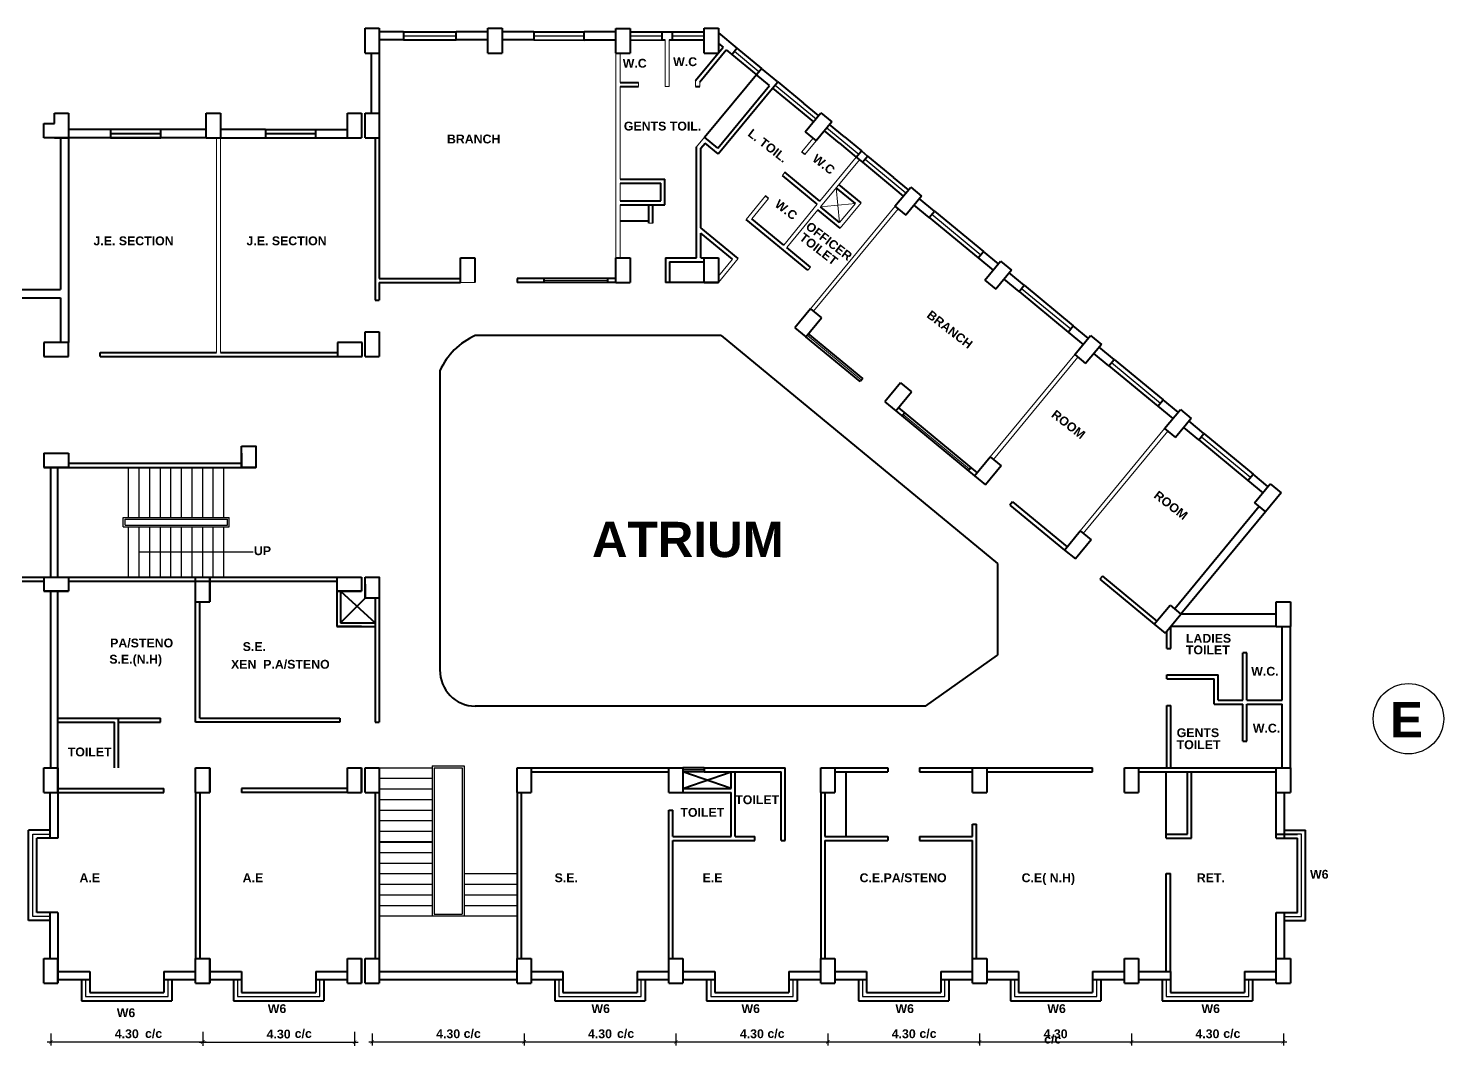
# Model space of a CAD drawing. Header units: inches. Extents: x 1352 to 5457, y 84 to 1168.
# Drawn here: x 2485.85 to 2525.93, y 313.87 to 342.68 of the extents above; entities that cross this region are included whole.
import ezdxf

# ---------------------------------------------------------------- set-up
doc = ezdxf.new("R2010")
doc.units = ezdxf.units.IN
doc.header["$MEASUREMENT"] = 0
doc.header["$PDMODE"] = 35
doc.header["$PDSIZE"] = -0.5
doc.linetypes.add('DASHED2', pattern=[0.375, 0.25, -0.125])
for name, color, linetype, lineweight in [('col', 250, 'Continuous', 40), ('hatch', 250, 'DASHED2', 9), ('text', 250, 'Continuous', 30), ('wall', 7, 'Continuous', 40), ('win', 250, 'Continuous', 30)]:
    doc.layers.add(name, color=color, linetype=linetype, lineweight=lineweight)
doc.styles.get("Standard").update_dxf_attribs({"font": 'arialbd.ttf', "height": 1.5})
doc.dimstyles.get("Standard").update_dxf_attribs({"dimtxt": 0.25, "dimasz": 0.1, "dimexe": 0.1, "dimexo": 0.1, "dimgap": 0.1, "dimtad": 1, "dimzin": 0, "dimdsep": 46, "dimtxsty": 'Standard', "dimblk": 'ARCHTICK', "dimcen": 0.1, "dimdle": 0.1, "dimclrd": 256, "dimadec": 0, "dimazin": 0, "dimtfac": 1, "dimtofl": 0, "dimtmove": 2, "dimatfit": 3, "dimfxl": 1, "dimtolj": 1, "dimtzin": 0, "dimlwd": -1, "dimarcsym": 0})

# ---------------------------------------------------------------- blocks, each defined once
blk = doc.blocks.new('_ArchTick')
at = {"color": 0, "linetype": 'ByBlock', "const_width": 0.15}
blk.add_lwpolyline([(-0.5, -0.5), (0.5, 0.5)], dxfattribs=at)
blk = doc.blocks.new('*D495')
at = {"layer": 'Defpoints', "color": 0, "linetype": 'Continuous', "transparency": 16777216}
for p in [(2486.491, 314.314), (2490.791, 314.314), (2490.791, 313.974)]:
    blk.add_point(p, dxfattribs=at)
at = {"layer": 'text', "linetype": 'Continuous', "transparency": 16777216}
blk.add_line((2486.391, 313.974), (2490.891, 313.974), dxfattribs=at)
at = {"layer": 'text', "color": 0, "linetype": 'Continuous', "lineweight": -2, "transparency": 16777216}
for p, q in [((2486.491, 314.214), (2486.491, 313.874)), ((2490.791, 314.214), (2490.791, 313.874))]:
    blk.add_line(p, q, dxfattribs=at)
at = {"layer": 'text', "linetype": 'Continuous', "transparency": 16777216, "xscale": 0.1, "yscale": 0.1, "zscale": 0.1, "rotation": 180}
blk.add_blockref('_ArchTick', (2486.491, 313.974), dxfattribs=at)
at = {"layer": 'text', "linetype": 'Continuous', "transparency": 16777216, "xscale": 0.1, "yscale": 0.1, "zscale": 0.1}
blk.add_blockref('_ArchTick', (2490.791, 313.974), dxfattribs=at)
at = {"layer": 'text', "color": 0, "linetype": 'Continuous', "transparency": 16777216, "insert": (2488.641, 314.201), "char_height": 0.25, "attachment_point": 5}
blk.add_mtext('\\A1;4.30', dxfattribs=at)
blk = doc.blocks.new('*D496')
at = {"layer": 'Defpoints', "color": 0, "linetype": 'Continuous', "transparency": 16777216}
for p in [(2495.591, 314.314), (2499.891, 314.314), (2499.891, 313.974)]:
    blk.add_point(p, dxfattribs=at)
at = {"layer": 'text', "linetype": 'Continuous', "transparency": 16777216}
blk.add_line((2495.491, 313.974), (2499.991, 313.974), dxfattribs=at)
at = {"layer": 'text', "color": 0, "linetype": 'Continuous', "lineweight": -2, "transparency": 16777216}
for p, q in [((2495.591, 314.214), (2495.591, 313.874)), ((2499.891, 314.214), (2499.891, 313.874))]:
    blk.add_line(p, q, dxfattribs=at)
at = {"layer": 'text', "linetype": 'Continuous', "transparency": 16777216, "xscale": 0.1, "yscale": 0.1, "zscale": 0.1, "rotation": 180}
blk.add_blockref('_ArchTick', (2495.591, 313.974), dxfattribs=at)
at = {"layer": 'text', "linetype": 'Continuous', "transparency": 16777216, "xscale": 0.1, "yscale": 0.1, "zscale": 0.1}
blk.add_blockref('_ArchTick', (2499.891, 313.974), dxfattribs=at)
at = {"layer": 'text', "color": 0, "linetype": 'Continuous', "transparency": 16777216, "insert": (2497.741, 314.201), "char_height": 0.25, "attachment_point": 5}
blk.add_mtext('\\A1;4.30', dxfattribs=at)
blk = doc.blocks.new('*D497')
at = {"layer": 'Defpoints', "color": 0, "linetype": 'Continuous', "transparency": 16777216}
for p in [(2499.891, 314.314), (2504.191, 314.314), (2504.191, 313.974)]:
    blk.add_point(p, dxfattribs=at)
at = {"layer": 'text', "linetype": 'Continuous', "transparency": 16777216}
blk.add_line((2499.791, 313.974), (2504.291, 313.974), dxfattribs=at)
at = {"layer": 'text', "color": 0, "linetype": 'Continuous', "lineweight": -2, "transparency": 16777216}
for p, q in [((2499.891, 314.214), (2499.891, 313.874)), ((2504.191, 314.214), (2504.191, 313.874))]:
    blk.add_line(p, q, dxfattribs=at)
at = {"layer": 'text', "linetype": 'Continuous', "transparency": 16777216, "xscale": 0.1, "yscale": 0.1, "zscale": 0.1, "rotation": 180}
blk.add_blockref('_ArchTick', (2499.891, 313.974), dxfattribs=at)
at = {"layer": 'text', "linetype": 'Continuous', "transparency": 16777216, "xscale": 0.1, "yscale": 0.1, "zscale": 0.1}
blk.add_blockref('_ArchTick', (2504.191, 313.974), dxfattribs=at)
at = {"layer": 'text', "color": 0, "linetype": 'Continuous', "transparency": 16777216, "insert": (2502.041, 314.201), "char_height": 0.25, "attachment_point": 5}
blk.add_mtext('\\A1;4.30', dxfattribs=at)
blk = doc.blocks.new('*D498')
at = {"layer": 'Defpoints', "color": 0, "linetype": 'Continuous', "transparency": 16777216}
for p in [(2504.191, 314.314), (2508.491, 314.314), (2508.491, 313.974)]:
    blk.add_point(p, dxfattribs=at)
at = {"layer": 'text', "linetype": 'Continuous', "transparency": 16777216}
blk.add_line((2504.091, 313.974), (2508.591, 313.974), dxfattribs=at)
at = {"layer": 'text', "color": 0, "linetype": 'Continuous', "lineweight": -2, "transparency": 16777216}
for p, q in [((2504.191, 314.214), (2504.191, 313.874)), ((2508.491, 314.214), (2508.491, 313.874))]:
    blk.add_line(p, q, dxfattribs=at)
at = {"layer": 'text', "linetype": 'Continuous', "transparency": 16777216, "xscale": 0.1, "yscale": 0.1, "zscale": 0.1, "rotation": 180}
blk.add_blockref('_ArchTick', (2504.191, 313.974), dxfattribs=at)
at = {"layer": 'text', "linetype": 'Continuous', "transparency": 16777216, "xscale": 0.1, "yscale": 0.1, "zscale": 0.1}
blk.add_blockref('_ArchTick', (2508.491, 313.974), dxfattribs=at)
at = {"layer": 'text', "color": 0, "linetype": 'Continuous', "transparency": 16777216, "insert": (2506.341, 314.201), "char_height": 0.25, "attachment_point": 5}
blk.add_mtext('\\A1;4.30', dxfattribs=at)
blk = doc.blocks.new('*D499')
at = {"layer": 'Defpoints', "color": 0, "linetype": 'Continuous', "transparency": 16777216}
for p in [(2508.491, 314.314), (2512.791, 314.314), (2512.791, 313.974)]:
    blk.add_point(p, dxfattribs=at)
at = {"layer": 'text', "linetype": 'Continuous', "transparency": 16777216}
blk.add_line((2508.391, 313.974), (2512.891, 313.974), dxfattribs=at)
at = {"layer": 'text', "color": 0, "linetype": 'Continuous', "lineweight": -2, "transparency": 16777216}
for p, q in [((2508.491, 314.214), (2508.491, 313.874)), ((2512.791, 314.214), (2512.791, 313.874))]:
    blk.add_line(p, q, dxfattribs=at)
at = {"layer": 'text', "linetype": 'Continuous', "transparency": 16777216, "xscale": 0.1, "yscale": 0.1, "zscale": 0.1, "rotation": 180}
blk.add_blockref('_ArchTick', (2508.491, 313.974), dxfattribs=at)
at = {"layer": 'text', "linetype": 'Continuous', "transparency": 16777216, "xscale": 0.1, "yscale": 0.1, "zscale": 0.1}
blk.add_blockref('_ArchTick', (2512.791, 313.974), dxfattribs=at)
at = {"layer": 'text', "color": 0, "linetype": 'Continuous', "transparency": 16777216, "insert": (2510.641, 314.201), "char_height": 0.25, "attachment_point": 5}
blk.add_mtext('\\A1;4.30', dxfattribs=at)
blk = doc.blocks.new('*D500')
at = {"layer": 'Defpoints', "color": 0, "linetype": 'Continuous', "transparency": 16777216}
for p in [(2512.791, 314.314), (2517.091, 314.314), (2517.091, 313.974)]:
    blk.add_point(p, dxfattribs=at)
at = {"layer": 'text', "linetype": 'Continuous', "transparency": 16777216}
blk.add_line((2512.691, 313.974), (2517.191, 313.974), dxfattribs=at)
at = {"layer": 'text', "color": 0, "linetype": 'Continuous', "lineweight": -2, "transparency": 16777216}
for p, q in [((2512.791, 314.214), (2512.791, 313.874)), ((2517.091, 314.214), (2517.091, 313.874))]:
    blk.add_line(p, q, dxfattribs=at)
at = {"layer": 'text', "linetype": 'Continuous', "transparency": 16777216, "xscale": 0.1, "yscale": 0.1, "zscale": 0.1, "rotation": 180}
blk.add_blockref('_ArchTick', (2512.791, 313.974), dxfattribs=at)
at = {"layer": 'text', "linetype": 'Continuous', "transparency": 16777216, "xscale": 0.1, "yscale": 0.1, "zscale": 0.1}
blk.add_blockref('_ArchTick', (2517.091, 313.974), dxfattribs=at)
at = {"layer": 'text', "color": 0, "linetype": 'Continuous', "transparency": 16777216, "insert": (2514.941, 314.201), "char_height": 0.25, "attachment_point": 5}
blk.add_mtext('\\A1;4.30', dxfattribs=at)
blk = doc.blocks.new('*D501')
at = {"layer": 'Defpoints', "color": 0, "linetype": 'Continuous', "transparency": 16777216}
for p in [(2517.091, 314.314), (2521.391, 314.314), (2521.391, 313.974)]:
    blk.add_point(p, dxfattribs=at)
at = {"layer": 'text', "linetype": 'Continuous', "transparency": 16777216}
blk.add_line((2516.991, 313.974), (2521.491, 313.974), dxfattribs=at)
at = {"layer": 'text', "color": 0, "linetype": 'Continuous', "lineweight": -2, "transparency": 16777216}
for p, q in [((2517.091, 314.214), (2517.091, 313.874)), ((2521.391, 314.214), (2521.391, 313.874))]:
    blk.add_line(p, q, dxfattribs=at)
at = {"layer": 'text', "linetype": 'Continuous', "transparency": 16777216, "xscale": 0.1, "yscale": 0.1, "zscale": 0.1, "rotation": 180}
blk.add_blockref('_ArchTick', (2517.091, 313.974), dxfattribs=at)
at = {"layer": 'text', "linetype": 'Continuous', "transparency": 16777216, "xscale": 0.1, "yscale": 0.1, "zscale": 0.1}
blk.add_blockref('_ArchTick', (2521.391, 313.974), dxfattribs=at)
at = {"layer": 'text', "color": 0, "linetype": 'Continuous', "transparency": 16777216, "insert": (2519.241, 314.201), "char_height": 0.25, "attachment_point": 5}
blk.add_mtext('\\A1;4.30', dxfattribs=at)
blk = doc.blocks.new('*D502')
at = {"layer": 'Defpoints', "color": 0, "linetype": 'Continuous', "transparency": 16777216}
for p in [(2490.791, 314.362), (2495.091, 314.362), (2495.091, 313.966)]:
    blk.add_point(p, dxfattribs=at)
at = {"layer": 'text', "color": 0, "linetype": 'Continuous', "lineweight": -2, "transparency": 16777216}
for p, q in [((2490.791, 314.262), (2490.791, 313.866)), ((2495.091, 314.262), (2495.091, 313.866))]:
    blk.add_line(p, q, dxfattribs=at)
at = {"layer": 'text', "linetype": 'Continuous', "transparency": 16777216}
blk.add_line((2490.691, 313.966), (2495.191, 313.966), dxfattribs=at)
at = {"layer": 'text', "linetype": 'Continuous', "transparency": 16777216, "xscale": 0.1, "yscale": 0.1, "zscale": 0.1, "rotation": 180}
blk.add_blockref('_ArchTick', (2490.791, 313.966), dxfattribs=at)
at = {"layer": 'text', "linetype": 'Continuous', "transparency": 16777216, "xscale": 0.1, "yscale": 0.1, "zscale": 0.1}
blk.add_blockref('_ArchTick', (2495.091, 313.966), dxfattribs=at)
at = {"layer": 'text', "color": 0, "linetype": 'Continuous', "transparency": 16777216, "insert": (2492.941, 314.194), "char_height": 0.25, "attachment_point": 5}
blk.add_mtext('\\A1;4.30', dxfattribs=at)

msp = doc.modelspace()

# ---------------------------------------------------------------- linework, layer by layer
at = {"layer": 'col'}
for p, q in [((2495.391, 342.681), (2495.791, 342.681)), ((2495.391, 341.981), (2495.391, 342.681)), ((2495.791, 342.681), (2495.791, 341.981)), ((2498.869, 342.681), (2499.269, 342.681)), ((2498.869, 341.981), (2498.869, 342.681)), ((2499.269, 342.681), (2499.269, 341.981)), ((2502.493, 342.679), (2502.893, 342.679)), ((2502.493, 341.979), (2502.493, 342.679)), ((2502.893, 342.679), (2502.893, 341.979)), ((2504.993, 342.681), (2505.393, 342.681)), ((2504.993, 341.981), (2504.993, 342.681)), ((2505.393, 342.681), (2505.393, 341.981)), ((2495.391, 341.981), (2495.791, 341.981)), ((2495.391, 341.981), (2495.791, 341.981)), ((2498.869, 341.981), (2499.269, 341.981)), ((2498.869, 341.981), (2499.269, 341.981)), ((2502.493, 341.979), (2502.893, 341.979)), ((2504.749, 341.201), (2505.527, 342.143)), ((2504.864, 341.16), (2505.615, 342.069)), ((2504.993, 341.981), (2505.393, 341.981)), ((2505.771, 341.94), (2505.918, 342.118)), ((2505.001, 339.594), (2506.612, 341.545)), ((2506.928, 340.986), (2507.075, 341.163)), ((2505.375, 339.285), (2506.84, 341.059)), ((2505.391, 339.123), (2506.928, 340.986)), ((2486.591, 340.281), (2486.991, 340.281)), ((2486.591, 339.981), (2486.591, 340.281)), ((2486.991, 340.281), (2486.991, 339.581)), ((2490.893, 340.281), (2491.293, 340.281)), ((2490.893, 339.581), (2490.893, 340.281)), ((2491.293, 340.281), (2491.293, 339.581)), ((2494.891, 340.281), (2495.291, 340.281)), ((2494.891, 339.581), (2494.891, 340.281)), ((2495.291, 340.281), (2495.291, 339.581)), ((2495.391, 340.281), (2495.791, 340.281)), ((2495.391, 339.581), (2495.391, 340.281)), ((2495.791, 340.281), (2495.791, 335.596)), ((2507.85, 339.745), (2508.295, 340.285)), ((2508.295, 340.285), (2508.604, 340.031)), ((2486.291, 339.581), (2486.291, 339.981)), ((2486.291, 339.981), (2486.591, 339.981)), ((2508.604, 340.031), (2508.158, 339.491)), ((2486.991, 339.581), (2486.291, 339.581)), ((2486.591, 339.581), (2486.991, 339.581)), ((2486.591, 339.581), (2486.991, 339.581)), ((2490.893, 339.581), (2491.293, 339.581)), ((2490.893, 339.581), (2494.891, 339.581)), ((2494.891, 339.581), (2495.291, 339.581)), ((2494.891, 339.581), (2495.291, 339.581)), ((2495.391, 339.581), (2495.791, 339.581)), ((2495.391, 339.581), (2495.791, 339.581)), ((2495.676, 339.581), (2495.676, 334.981)), ((2507.85, 339.745), (2508.158, 339.491)), ((2504.778, 336.181), (2504.778, 339.323)), ((2504.893, 339.282), (2505.017, 339.432)), ((2504.893, 337.03), (2504.893, 339.282)), ((2502.608, 338.411), (2503.878, 338.411)), ((2502.608, 338.296), (2503.763, 338.296)), ((2503.763, 337.796), (2503.763, 338.296)), ((2503.878, 337.681), (2503.878, 338.411)), ((2510.394, 337.645), (2510.84, 338.184)), ((2511.149, 337.93), (2510.703, 337.39)), ((2510.84, 338.184), (2511.149, 337.93)), ((2502.608, 337.796), (2503.763, 337.796)), ((2502.608, 337.681), (2503.878, 337.681)), ((2503.424, 337.16), (2503.424, 337.681)), ((2503.539, 337.16), (2503.539, 337.681)), ((2510.394, 337.645), (2510.703, 337.39)), ((2502.608, 337.231), (2503.424, 337.231)), ((2504.893, 336.181), (2504.893, 336.881)), ((2498.093, 336.181), (2498.493, 336.181)), ((2498.093, 335.481), (2498.093, 336.181)), ((2498.493, 336.181), (2498.493, 335.481)), ((2502.493, 336.181), (2502.893, 336.181)), ((2502.493, 335.481), (2502.493, 336.181)), ((2502.893, 336.181), (2502.893, 335.481)), ((2503.893, 336.181), (2504.778, 336.181)), ((2503.893, 336.181), (2503.893, 335.481)), ((2504.008, 336.066), (2504.993, 336.066)), ((2504.008, 336.066), (2504.008, 335.481)), ((2504.893, 336.181), (2505.393, 336.181)), ((2504.993, 335.481), (2504.993, 336.181)), ((2505.393, 336.181), (2505.393, 335.481)), ((2512.939, 335.544), (2513.385, 336.084)), ((2513.385, 336.084), (2513.694, 335.829)), ((2495.791, 335.596), (2498.093, 335.596)), ((2495.791, 335.481), (2498.093, 335.481)), ((2495.791, 335.481), (2495.791, 334.981)), ((2499.693, 335.596), (2499.693, 335.481)), ((2500.453, 335.596), (2500.453, 335.481)), ((2502.263, 335.481), (2502.263, 335.596)), ((2502.493, 335.481), (2502.893, 335.481)), ((2504.993, 335.481), (2505.393, 335.481)), ((2512.939, 335.544), (2513.248, 335.289)), ((2513.694, 335.829), (2513.248, 335.289)), ((2495.676, 334.981), (2495.791, 334.981)), ((2508.001, 334.739), (2507.557, 334.198)), ((2508.001, 334.739), (2508.31, 334.485)), ((2507.866, 333.944), (2508.31, 334.485)), ((2495.391, 334.081), (2495.791, 334.081)), ((2495.391, 333.381), (2495.391, 334.081)), ((2495.791, 334.081), (2495.791, 333.381)), ((2507.557, 334.198), (2507.866, 333.944)), ((2515.484, 333.443), (2515.93, 333.983)), ((2515.93, 333.983), (2516.239, 333.728)), ((2486.991, 333.781), (2486.291, 333.781)), ((2486.291, 333.781), (2486.291, 333.381)), ((2486.991, 333.381), (2486.991, 333.781)), ((2487.891, 333.381), (2487.891, 333.496)), ((2487.891, 333.496), (2491.178, 333.496)), ((2491.293, 333.496), (2494.603, 333.496)), ((2495.303, 333.781), (2494.603, 333.781)), ((2494.603, 333.781), (2494.603, 333.381)), ((2495.303, 333.381), (2495.303, 333.781)), ((2516.239, 333.728), (2515.793, 333.188)), ((2486.291, 333.381), (2486.991, 333.381)), ((2487.891, 333.381), (2495.303, 333.381)), ((2495.391, 333.381), (2495.791, 333.381)), ((2495.391, 333.381), (2495.791, 333.381)), ((2495.391, 333.381), (2495.791, 333.381)), ((2515.484, 333.443), (2515.793, 333.188)), ((2509.484, 332.763), (2509.411, 332.674)), ((2510.551, 332.643), (2510.106, 332.103)), ((2510.415, 331.849), (2510.86, 332.389)), ((2510.551, 332.643), (2510.86, 332.389)), ((2510.106, 332.103), (2510.415, 331.849)), ((2518.029, 331.342), (2518.475, 331.882)), ((2518.475, 331.882), (2518.783, 331.628)), ((2510.593, 331.703), (2510.666, 331.791)), ((2518.783, 331.628), (2518.338, 331.088)), ((2518.029, 331.342), (2518.338, 331.088)), ((2486.291, 330.645), (2486.291, 330.245)), ((2486.291, 330.645), (2486.991, 330.645)), ((2486.991, 330.645), (2486.991, 330.245)), ((2491.891, 330.645), (2491.891, 330.245)), ((2512.647, 330.006), (2513.093, 330.546)), ((2513.401, 330.291), (2512.956, 329.751)), ((2513.093, 330.546), (2513.401, 330.291)), ((2486.291, 330.245), (2486.991, 330.245)), ((2486.991, 330.245), (2486.291, 330.245)), ((2512.47, 330.152), (2512.543, 330.241)), ((2512.647, 330.006), (2512.956, 329.751)), ((2512.647, 330.006), (2512.956, 329.751)), ((2520.574, 329.242), (2521.02, 329.781)), ((2521.328, 329.527), (2520.883, 328.987)), ((2521.02, 329.781), (2521.328, 329.527)), ((2513.723, 329.267), (2513.65, 329.179)), ((2520.574, 329.242), (2520.883, 328.987)), ((2515.192, 327.905), (2515.638, 328.445)), ((2515.638, 328.445), (2515.946, 328.191)), ((2515.192, 327.905), (2515.501, 327.651)), ((2515.192, 327.905), (2515.501, 327.651)), ((2515.946, 328.191), (2515.501, 327.651)), ((2486.291, 327.14), (2486.291, 326.74)), ((2486.291, 327.14), (2486.991, 327.14)), ((2486.991, 327.14), (2486.991, 326.74)), ((2490.591, 327.14), (2490.991, 327.14)), ((2490.591, 326.44), (2490.591, 327.14)), ((2490.991, 326.44), (2490.991, 327.14)), ((2490.991, 327.14), (2490.991, 326.44)), ((2494.591, 327.14), (2494.591, 326.74)), ((2494.591, 327.14), (2495.291, 327.14)), ((2495.291, 327.14), (2495.291, 326.74)), ((2516.268, 327.166), (2516.195, 327.078)), ((2486.291, 326.74), (2486.991, 326.74)), ((2486.991, 326.74), (2486.291, 326.74)), ((2494.591, 326.74), (2495.291, 326.74)), ((2495.291, 326.74), (2494.591, 326.74)), ((2495.391, 326.94), (2495.391, 326.54)), ((2490.591, 326.44), (2490.991, 326.44)), ((2517.737, 325.805), (2518.183, 326.344)), ((2518.183, 326.344), (2518.491, 326.09)), ((2521.191, 326.44), (2521.591, 326.44)), ((2521.191, 325.74), (2521.191, 326.44)), ((2521.591, 326.44), (2521.591, 325.74)), ((2518.046, 325.55), (2518.491, 326.09)), ((2495.291, 325.74), (2494.591, 325.74)), ((2517.737, 325.805), (2518.046, 325.55)), ((2517.737, 325.805), (2518.046, 325.55)), ((2521.191, 325.74), (2521.591, 325.74)), ((2486.291, 321.74), (2486.691, 321.74)), ((2486.291, 321.04), (2486.291, 321.74)), ((2486.691, 321.04), (2486.691, 321.74)), ((2486.691, 321.74), (2486.691, 321.04)), ((2490.591, 321.74), (2490.991, 321.74)), ((2490.591, 321.04), (2490.591, 321.74)), ((2490.991, 321.04), (2490.991, 321.74)), ((2490.991, 321.74), (2490.991, 321.04)), ((2494.891, 321.74), (2495.291, 321.74)), ((2494.891, 321.04), (2494.891, 321.74)), ((2495.291, 321.04), (2495.291, 321.74)), ((2495.291, 321.74), (2495.291, 321.04)), ((2495.391, 321.74), (2495.791, 321.74)), ((2495.391, 321.04), (2495.391, 321.74)), ((2495.791, 321.74), (2495.791, 321.04)), ((2499.691, 321.74), (2500.091, 321.74)), ((2499.691, 321.04), (2499.691, 321.74)), ((2500.091, 321.74), (2500.091, 321.04)), ((2503.991, 321.74), (2504.391, 321.74)), ((2503.991, 321.04), (2503.991, 321.74)), ((2504.391, 321.74), (2504.391, 321.04)), ((2508.291, 321.74), (2508.691, 321.74)), ((2508.291, 321.04), (2508.291, 321.74)), ((2508.691, 321.74), (2508.691, 321.04)), ((2512.591, 321.74), (2512.991, 321.74)), ((2512.591, 321.04), (2512.591, 321.74)), ((2512.991, 321.74), (2512.991, 321.04)), ((2515.991, 321.625), (2515.991, 321.74)), ((2516.891, 321.74), (2517.291, 321.74)), ((2516.891, 321.04), (2516.891, 321.74)), ((2517.291, 321.74), (2517.291, 321.04)), ((2521.191, 321.74), (2521.591, 321.74)), ((2521.191, 321.04), (2521.191, 321.74)), ((2521.591, 321.74), (2521.591, 321.04)), ((2486.291, 321.04), (2486.691, 321.04)), ((2490.591, 321.04), (2490.991, 321.04)), ((2494.891, 321.04), (2495.291, 321.04)), ((2495.391, 321.04), (2495.791, 321.04)), ((2499.691, 321.04), (2500.091, 321.04)), ((2503.991, 321.04), (2504.391, 321.04)), ((2508.291, 321.04), (2508.691, 321.04)), ((2512.591, 321.04), (2512.991, 321.04)), ((2516.891, 321.04), (2517.291, 321.04)), ((2521.191, 321.04), (2521.591, 321.04)), ((2486.291, 316.34), (2486.691, 316.34)), ((2486.291, 315.64), (2486.291, 316.34)), ((2486.691, 315.64), (2486.691, 316.34)), ((2486.691, 316.34), (2486.691, 315.64)), ((2490.591, 316.34), (2490.991, 316.34)), ((2490.591, 315.64), (2490.591, 316.34)), ((2490.991, 315.64), (2490.991, 316.34)), ((2490.991, 316.34), (2490.991, 315.64)), ((2494.891, 316.34), (2495.291, 316.34)), ((2494.891, 315.64), (2494.891, 316.34)), ((2495.291, 315.64), (2495.291, 316.34)), ((2495.291, 316.34), (2495.291, 315.64)), ((2495.391, 316.34), (2495.791, 316.34)), ((2495.391, 315.64), (2495.391, 316.34)), ((2495.791, 316.34), (2495.791, 315.64)), ((2499.691, 316.34), (2500.091, 316.34)), ((2499.691, 315.64), (2499.691, 316.34)), ((2500.091, 316.34), (2500.091, 315.64)), ((2503.991, 316.34), (2504.391, 316.34)), ((2503.991, 315.64), (2503.991, 316.34)), ((2504.391, 316.34), (2504.391, 315.64)), ((2508.291, 316.34), (2508.691, 316.34)), ((2508.291, 315.64), (2508.291, 316.34)), ((2508.691, 316.34), (2508.691, 315.64)), ((2512.591, 316.34), (2512.991, 316.34)), ((2512.591, 315.64), (2512.591, 316.34)), ((2512.991, 316.34), (2512.991, 315.64)), ((2516.891, 316.34), (2517.291, 316.34)), ((2516.891, 315.64), (2516.891, 316.34)), ((2517.291, 316.34), (2517.291, 315.64)), ((2521.191, 316.34), (2521.591, 316.34)), ((2521.191, 315.64), (2521.191, 316.34)), ((2521.591, 316.34), (2521.591, 315.64)), ((2486.291, 315.64), (2486.691, 315.64)), ((2490.591, 315.64), (2490.991, 315.64)), ((2494.891, 315.64), (2495.291, 315.64)), ((2495.391, 315.64), (2495.791, 315.64)), ((2499.691, 315.64), (2500.091, 315.64)), ((2503.991, 315.64), (2504.391, 315.64)), ((2508.291, 315.64), (2508.691, 315.64)), ((2512.591, 315.64), (2512.991, 315.64)), ((2516.891, 315.64), (2517.291, 315.64)), ((2521.191, 315.64), (2521.591, 315.64))]:
    msp.add_line(p, q, dxfattribs=at)
for points in [[(2491.891, 330.845), (2492.291, 330.845), (2492.291, 330.245), (2491.891, 330.245)], [(2495.391, 327.14), (2495.791, 327.14), (2495.791, 326.54), (2495.391, 326.54)]]:
    msp.add_lwpolyline(points, close=True, dxfattribs=at)
at = {"layer": 'hatch', "linetype": 'ByBlock'}
for p, q in [((2503.884, 342.35), (2503.884, 341.035)), ((2503.999, 342.35), (2503.999, 341.035)), ((2502.493, 341.979), (2502.493, 336.181)), ((2502.608, 341.979), (2502.608, 341.149)), ((2503.134, 341.149), (2503.134, 341.034)), ((2504.749, 341.201), (2504.749, 341.035)), ((2504.864, 341.16), (2504.864, 341.036)), ((2502.608, 341.034), (2502.608, 338.411)), ((2503.884, 341.035), (2503.999, 341.035)), ((2491.178, 339.581), (2491.178, 333.496)), ((2491.293, 339.581), (2491.293, 333.496)), ((2504.778, 339.323), (2505.001, 339.594)), ((2507.754, 339.182), (2508.069, 339.564)), ((2507.843, 339.109), (2508.158, 339.491)), ((2508.27, 337.788), (2509.296, 339.031)), ((2508.285, 337.626), (2509.385, 338.958)), ((2502.608, 338.296), (2502.608, 337.796)), ((2507.204, 338.515), (2507.277, 338.604)), ((2506.176, 337.27), (2506.726, 337.937)), ((2508.826, 337.182), (2508.731, 338.166)), ((2502.608, 337.681), (2502.608, 336.181)), ((2506.338, 337.286), (2506.815, 337.864)), ((2507.242, 336.543), (2508.194, 337.702)), ((2507.331, 336.47), (2508.212, 337.538)), ((2508.001, 334.739), (2510.398, 337.642)), ((2508.09, 334.665), (2510.486, 337.569)), ((2508.285, 337.626), (2509.272, 337.722)), ((2508.826, 337.182), (2509.272, 337.722)), ((2508.842, 337.02), (2509.434, 337.738)), ((2503.424, 337.16), (2503.539, 337.16)), ((2505.393, 335.481), (2505.953, 336.159)), ((2505.393, 335.661), (2505.791, 336.143)), ((2507.929, 335.829), (2508.002, 335.918)), ((2498.093, 335.481), (2498.493, 335.481)), ((2500.453, 335.538), (2502.263, 335.538)), ((2495.791, 333.381), (2495.791, 334.081)), ((2509.447, 332.718), (2507.905, 333.991)), ((2513.093, 330.546), (2515.484, 333.443)), ((2513.182, 330.473), (2515.573, 333.37)), ((2510.629, 331.747), (2512.507, 330.197)), ((2515.638, 328.445), (2518.029, 331.342)), ((2515.727, 328.372), (2518.118, 331.269))]:
    msp.add_line(p, q, dxfattribs=at)
at = {"layer": 'text'}
msp.add_circle((2524.934, 323.127), 0.997, dxfattribs=at)
at = {"layer": 'wall', "linetype": 'Continuous'}
for p, q in [((2496.476, 342.581), (2495.791, 342.581)), ((2496.476, 342.351), (2495.791, 342.351)), ((2496.476, 342.581), (2496.476, 342.351)), ((2496.476, 342.581), (2497.969, 342.581)), ((2496.476, 342.351), (2497.969, 342.351)), ((2497.969, 342.351), (2497.969, 342.581)), ((2498.869, 342.581), (2497.969, 342.581)), ((2498.869, 342.351), (2497.969, 342.351)), ((2500.169, 342.58), (2499.269, 342.581)), ((2500.169, 342.35), (2499.269, 342.351)), ((2500.169, 342.58), (2500.169, 342.35)), ((2500.169, 342.58), (2501.593, 342.58)), ((2500.169, 342.35), (2501.593, 342.349)), ((2501.593, 342.349), (2501.593, 342.579)), ((2502.493, 342.579), (2501.593, 342.579)), ((2502.493, 342.349), (2501.593, 342.349)), ((2502.893, 342.579), (2503.793, 342.58)), ((2502.893, 342.349), (2503.793, 342.35)), ((2503.793, 342.58), (2503.793, 342.35)), ((2503.793, 342.58), (2504.093, 342.58)), ((2503.793, 342.35), (2503.884, 342.35)), ((2503.999, 342.35), (2504.093, 342.35)), ((2504.093, 342.58), (2504.993, 342.581)), ((2504.093, 342.35), (2504.093, 342.58)), ((2504.093, 342.35), (2504.993, 342.351)), ((2505.393, 342.551), (2505.918, 342.118)), ((2495.561, 341.981), (2495.561, 340.281)), ((2495.791, 341.981), (2495.791, 340.281)), ((2505.393, 342.253), (2505.527, 342.143)), ((2505.615, 342.069), (2505.771, 341.94)), ((2505.771, 341.94), (2506.466, 341.368)), ((2505.918, 342.118), (2506.612, 341.545)), ((2507.075, 341.163), (2506.612, 341.545)), ((2502.608, 341.149), (2503.134, 341.149)), ((2506.84, 341.059), (2506.466, 341.368)), ((2507.075, 341.163), (2507.807, 340.558)), ((2502.608, 341.034), (2503.134, 341.034)), ((2504.749, 341.036), (2504.864, 341.036)), ((2506.928, 340.986), (2507.661, 340.381)), ((2507.661, 340.381), (2508.085, 340.031)), ((2508.231, 340.208), (2507.807, 340.558)), ((2508.964, 339.603), (2508.54, 339.953)), ((2486.761, 339.581), (2486.761, 335.281)), ((2490.893, 339.811), (2486.991, 339.811)), ((2490.893, 339.581), (2486.991, 339.581)), ((2486.991, 339.581), (2486.991, 333.781)), ((2488.18, 339.811), (2488.18, 339.598)), ((2488.18, 339.807), (2488.18, 339.577)), ((2488.18, 339.581), (2489.603, 339.58)), ((2489.603, 339.601), (2489.603, 339.811)), ((2489.603, 339.58), (2489.603, 339.811)), ((2492.568, 339.811), (2491.293, 339.811)), ((2492.568, 339.811), (2492.568, 339.598)), ((2492.568, 339.811), (2494.891, 339.811)), ((2492.568, 339.807), (2492.568, 339.577)), ((2492.568, 339.581), (2493.991, 339.58)), ((2493.991, 339.601), (2493.991, 339.811)), ((2493.991, 339.58), (2493.991, 339.811)), ((2505.375, 339.285), (2505.001, 339.594)), ((2508.818, 339.426), (2508.394, 339.776)), ((2508.964, 339.603), (2509.442, 339.209)), ((2505.391, 339.123), (2505.017, 339.432)), ((2507.843, 339.109), (2507.753, 339.183)), ((2508.818, 339.426), (2509.296, 339.031)), ((2509.296, 339.031), (2509.442, 339.209)), ((2509.442, 339.209), (2509.62, 339.062)), ((2509.296, 339.031), (2509.473, 338.885)), ((2509.473, 338.885), (2509.62, 339.062)), ((2509.473, 338.885), (2510.206, 338.28)), ((2509.62, 339.062), (2510.352, 338.457)), ((2508.194, 337.702), (2507.204, 338.515)), ((2508.27, 337.788), (2507.277, 338.604)), ((2510.206, 338.28), (2510.63, 337.93)), ((2510.776, 338.107), (2510.352, 338.457)), ((2506.815, 337.864), (2506.726, 337.937)), ((2509.272, 337.722), (2508.73, 338.167)), ((2509.434, 337.738), (2508.803, 338.256)), ((2508.121, 337.613), (2508.121, 337.613)), ((2508.842, 337.02), (2508.212, 337.538)), ((2508.826, 337.182), (2508.285, 337.626)), ((2511.363, 337.325), (2510.939, 337.675)), ((2511.509, 337.503), (2511.085, 337.853)), ((2511.363, 337.325), (2511.509, 337.503)), ((2511.509, 337.503), (2512.897, 336.357)), ((2507.929, 335.829), (2506.176, 337.27)), ((2507.242, 336.543), (2506.338, 337.286)), ((2511.363, 337.325), (2512.751, 336.179)), ((2505.953, 336.159), (2504.893, 337.03)), ((2505.791, 336.143), (2504.893, 336.881)), ((2508.002, 335.918), (2507.331, 336.47)), ((2512.751, 336.179), (2512.897, 336.357)), ((2513.321, 336.007), (2512.897, 336.357)), ((2512.751, 336.179), (2513.175, 335.829)), ((2502.493, 335.596), (2499.693, 335.596)), ((2502.493, 335.481), (2499.693, 335.481)), ((2505.393, 335.481), (2503.893, 335.481)), ((2513.908, 335.224), (2513.483, 335.575)), ((2514.054, 335.402), (2513.63, 335.752)), ((2513.908, 335.224), (2514.054, 335.402)), ((2513.908, 335.224), (2515.296, 334.079)), ((2514.054, 335.402), (2515.442, 334.256)), ((2486.761, 335.051), (2486.761, 333.781)), ((2505.476, 333.981), (2498.508, 333.981)), ((2505.476, 333.981), (2513.301, 327.522)), ((2509.411, 332.674), (2507.866, 333.944)), ((2509.484, 332.763), (2507.939, 334.033)), ((2515.296, 334.079), (2515.442, 334.256)), ((2515.296, 334.079), (2515.72, 333.728)), ((2515.866, 333.906), (2515.442, 334.256)), ((2516.453, 333.124), (2516.028, 333.474)), ((2516.599, 333.301), (2516.175, 333.651)), ((2516.453, 333.124), (2516.599, 333.301)), ((2516.453, 333.124), (2517.841, 331.978)), ((2516.599, 333.301), (2517.987, 332.155)), ((2497.508, 332.981), (2497.508, 324.481)), ((2510.488, 331.937), (2512.721, 330.095)), ((2517.841, 331.978), (2517.987, 332.155)), ((2517.841, 331.978), (2518.265, 331.628)), ((2518.411, 331.805), (2517.987, 332.155)), ((2510.415, 331.849), (2512.647, 330.006)), ((2519.144, 331.2), (2518.72, 331.55)), ((2518.998, 331.023), (2518.573, 331.373)), ((2518.998, 331.023), (2519.144, 331.2)), ((2519.144, 331.2), (2520.532, 330.054)), ((2518.998, 331.023), (2520.386, 329.877)), ((2486.991, 330.36), (2491.891, 330.36)), ((2486.491, 327.14), (2486.491, 330.245)), ((2486.691, 327.14), (2486.691, 330.245)), ((2486.991, 330.245), (2492.291, 330.245)), ((2520.386, 329.877), (2520.532, 330.054)), ((2520.386, 329.877), (2520.81, 329.527)), ((2520.956, 329.704), (2520.532, 330.054)), ((2513.65, 329.179), (2515.192, 327.905)), ((2513.723, 329.267), (2515.266, 327.994)), ((2520.705, 329.133), (2518.314, 326.236)), ((2520.883, 328.987), (2518.491, 326.09)), ((2513.301, 327.522), (2513.301, 324.922)), ((2482.163, 327.14), (2486.691, 327.14)), ((2486.991, 327.14), (2494.591, 327.14)), ((2516.195, 327.078), (2517.737, 325.805)), ((2516.268, 327.166), (2517.81, 325.893)), ((2482.163, 327.025), (2486.291, 327.025)), ((2486.491, 321.74), (2486.491, 326.74)), ((2486.691, 321.74), (2486.691, 326.74)), ((2486.991, 327.025), (2494.591, 327.025)), ((2494.591, 326.74), (2494.591, 325.74)), ((2494.691, 326.74), (2494.691, 325.84)), ((2494.691, 326.74), (2495.67, 325.84)), ((2490.591, 323.03), (2490.591, 326.44)), ((2490.706, 323.145), (2490.706, 326.44)), ((2495.391, 326.54), (2494.691, 325.84)), ((2495.67, 326.54), (2495.67, 323.03)), ((2495.791, 326.54), (2495.791, 323.03)), ((2521.191, 326.09), (2518.491, 326.09)), ((2494.591, 325.74), (2495.67, 325.74)), ((2494.691, 325.84), (2495.67, 325.84)), ((2518.091, 325.12), (2518.091, 325.605)), ((2521.191, 325.74), (2518.202, 325.74)), ((2518.206, 325.12), (2518.206, 325.745)), ((2521.361, 323.655), (2521.361, 325.74)), ((2521.591, 321.74), (2521.591, 325.74)), ((2518.091, 325.12), (2518.206, 325.12)), ((2511.258, 323.481), (2513.301, 324.922)), ((2520.246, 323.655), (2520.246, 324.99)), ((2520.361, 324.99), (2520.246, 324.99)), ((2520.361, 323.655), (2520.361, 324.99)), ((2518.091, 324.37), (2519.546, 324.37)), ((2518.091, 324.255), (2518.091, 324.37)), ((2518.091, 324.255), (2519.431, 324.255)), ((2519.431, 323.54), (2519.431, 324.255)), ((2519.546, 323.655), (2519.546, 324.37)), ((2511.258, 323.481), (2498.508, 323.481)), ((2518.091, 323.505), (2518.206, 323.505)), ((2518.091, 321.74), (2518.091, 323.505)), ((2518.206, 321.74), (2518.206, 323.505)), ((2519.431, 323.54), (2520.246, 323.54)), ((2519.546, 323.655), (2520.246, 323.655)), ((2520.246, 322.49), (2520.246, 323.54)), ((2520.361, 323.655), (2521.361, 323.655)), ((2520.361, 323.54), (2521.361, 323.54)), ((2520.361, 322.49), (2520.361, 323.54)), ((2521.361, 321.74), (2521.361, 323.54)), ((2486.691, 323.145), (2488.406, 323.145)), ((2488.406, 321.74), (2488.406, 323.145)), ((2488.406, 323.145), (2489.591, 323.145)), ((2489.591, 323.03), (2489.591, 323.145)), ((2490.706, 323.145), (2494.67, 323.145)), ((2494.67, 323.145), (2494.67, 323.03)), ((2486.691, 323.03), (2488.291, 323.03)), ((2488.291, 321.74), (2488.291, 323.03)), ((2488.406, 323.03), (2489.591, 323.03)), ((2494.67, 323.03), (2490.591, 323.03)), ((2495.67, 323.03), (2495.791, 323.03)), ((2520.246, 322.49), (2520.361, 322.49)), ((2500.091, 321.74), (2503.991, 321.74)), ((2500.091, 321.625), (2503.991, 321.625)), ((2504.391, 321.155), (2505.756, 321.625)), ((2505.756, 321.155), (2504.391, 321.625)), ((2504.991, 321.74), (2504.991, 321.625)), ((2504.991, 321.74), (2507.286, 321.74)), ((2504.991, 321.625), (2507.171, 321.625)), ((2505.756, 321.155), (2505.756, 321.625)), ((2505.871, 319.79), (2505.871, 321.625)), ((2507.171, 319.675), (2507.171, 321.625)), ((2507.286, 319.675), (2507.286, 321.74)), ((2508.691, 321.74), (2510.191, 321.74)), ((2508.691, 321.625), (2510.191, 321.625)), ((2509.006, 321.625), (2509.006, 319.79)), ((2510.191, 321.74), (2510.191, 321.625)), ((2511.091, 321.74), (2512.591, 321.74)), ((2511.091, 321.74), (2511.091, 321.625)), ((2511.091, 321.625), (2512.591, 321.625)), ((2512.991, 321.74), (2515.991, 321.74)), ((2512.991, 321.625), (2515.991, 321.625)), ((2517.291, 321.74), (2521.191, 321.74)), ((2517.291, 321.625), (2521.191, 321.625)), ((2518.076, 319.74), (2518.076, 321.625)), ((2518.676, 319.855), (2518.676, 321.625)), ((2518.791, 319.74), (2518.791, 321.625)), ((2486.461, 321.04), (2486.461, 319.74)), ((2486.691, 321.155), (2489.691, 321.155)), ((2486.691, 321.04), (2486.691, 319.74)), ((2486.691, 321.04), (2489.691, 321.04)), ((2489.691, 321.04), (2489.691, 321.155)), ((2490.591, 321.04), (2490.591, 316.34)), ((2490.706, 321.04), (2490.706, 316.34)), ((2491.891, 321.155), (2491.891, 321.04)), ((2494.891, 321.155), (2491.891, 321.155)), ((2494.891, 321.04), (2491.891, 321.04)), ((2495.676, 321.04), (2495.676, 316.34)), ((2495.791, 321.04), (2495.791, 316.34)), ((2499.691, 321.04), (2499.691, 316.34)), ((2499.806, 321.04), (2499.806, 316.34)), ((2504.391, 321.155), (2505.756, 321.155)), ((2504.391, 321.04), (2505.756, 321.04)), ((2505.756, 319.79), (2505.756, 321.04)), ((2508.291, 321.04), (2508.291, 316.34)), ((2508.406, 321.04), (2508.406, 319.79)), ((2521.191, 319.74), (2521.191, 321.04)), ((2521.421, 319.74), (2521.421, 321.04)), ((2503.991, 316.34), (2503.991, 320.54)), ((2503.991, 320.54), (2504.106, 320.54)), ((2504.106, 319.79), (2504.106, 320.54)), ((2512.591, 320.14), (2512.706, 320.14)), ((2512.591, 319.79), (2512.591, 320.14)), ((2512.706, 316.34), (2512.706, 320.14)), ((2518.076, 319.855), (2518.676, 319.855)), ((2495.791, 319.64), (2497.291, 319.64)), ((2504.106, 319.79), (2505.756, 319.79)), ((2504.106, 316.34), (2504.106, 319.675)), ((2504.106, 319.675), (2506.421, 319.675)), ((2505.871, 319.79), (2506.421, 319.79)), ((2506.421, 319.675), (2506.421, 319.79)), ((2507.171, 319.675), (2507.286, 319.675)), ((2507.171, 319.675), (2507.286, 319.675)), ((2508.406, 319.79), (2510.191, 319.79)), ((2508.406, 319.675), (2510.191, 319.675)), ((2508.406, 319.675), (2508.406, 316.34)), ((2510.191, 319.79), (2510.191, 319.675)), ((2511.091, 319.79), (2512.591, 319.79)), ((2511.091, 319.79), (2511.091, 319.675)), ((2511.091, 319.675), (2512.591, 319.675)), ((2512.591, 316.34), (2512.591, 319.675)), ((2518.076, 319.74), (2518.791, 319.74)), ((2518.076, 318.74), (2518.191, 318.74)), ((2518.076, 315.97), (2518.076, 318.74)), ((2518.191, 315.97), (2518.191, 318.74)), ((2486.461, 317.64), (2486.461, 316.34)), ((2486.691, 317.64), (2486.691, 316.34)), ((2521.191, 316.34), (2521.191, 317.64)), ((2521.421, 316.34), (2521.421, 317.64)), ((2486.691, 315.97), (2487.591, 315.97)), ((2489.691, 315.97), (2490.591, 315.97)), ((2490.991, 315.97), (2491.891, 315.97)), ((2493.991, 315.97), (2494.891, 315.97)), ((2495.791, 315.97), (2499.691, 315.97)), ((2500.091, 315.97), (2500.991, 315.97)), ((2503.091, 315.97), (2503.991, 315.97)), ((2504.391, 315.97), (2505.291, 315.97)), ((2507.391, 315.97), (2508.291, 315.97)), ((2508.691, 315.97), (2509.591, 315.97)), ((2511.691, 315.97), (2512.591, 315.97)), ((2512.991, 315.97), (2513.891, 315.97)), ((2515.991, 315.97), (2516.891, 315.97)), ((2517.291, 315.97), (2518.191, 315.97)), ((2520.291, 315.97), (2521.191, 315.97)), ((2486.691, 315.74), (2487.591, 315.74)), ((2489.691, 315.74), (2490.591, 315.74)), ((2490.991, 315.74), (2491.891, 315.74)), ((2493.991, 315.74), (2494.891, 315.74)), ((2495.791, 315.74), (2499.691, 315.74)), ((2500.091, 315.74), (2500.991, 315.74)), ((2503.091, 315.74), (2503.991, 315.74)), ((2504.391, 315.74), (2505.291, 315.74)), ((2507.391, 315.74), (2508.291, 315.74)), ((2508.691, 315.74), (2509.591, 315.74)), ((2511.691, 315.74), (2512.591, 315.74)), ((2512.991, 315.74), (2513.891, 315.74)), ((2515.991, 315.74), (2516.891, 315.74)), ((2517.291, 315.74), (2518.191, 315.74)), ((2520.291, 315.74), (2521.191, 315.74))]:
    msp.add_line(p, q, dxfattribs=at)
at = {"layer": 'wall'}
for p, q in [((2481.933, 335.281), (2486.761, 335.281)), ((2482.163, 335.051), (2486.761, 335.051)), ((2504.991, 321.74), (2504.391, 321.74)), ((2504.991, 321.625), (2504.391, 321.625)), ((2485.861, 317.41), (2485.861, 319.97)), ((2486.461, 319.97), (2485.861, 319.97)), ((2521.191, 319.855), (2521.791, 319.855)), ((2521.421, 319.97), (2522.021, 319.97)), ((2522.021, 317.41), (2522.021, 319.97)), ((2486.091, 317.64), (2486.091, 319.74)), ((2486.691, 319.74), (2486.091, 319.74)), ((2521.191, 319.74), (2521.791, 319.74)), ((2521.791, 317.64), (2521.791, 319.74)), ((2486.691, 317.64), (2486.091, 317.64)), ((2521.191, 317.64), (2521.791, 317.64)), ((2486.461, 317.41), (2485.861, 317.41)), ((2521.421, 317.41), (2522.021, 317.41)), ((2487.591, 315.97), (2487.591, 315.37)), ((2489.691, 315.97), (2489.691, 315.37)), ((2491.891, 315.97), (2491.891, 315.37)), ((2493.991, 315.97), (2493.991, 315.37)), ((2500.991, 315.97), (2500.991, 315.37)), ((2503.091, 315.97), (2503.091, 315.37)), ((2505.291, 315.97), (2505.291, 315.37)), ((2507.391, 315.97), (2507.391, 315.37)), ((2509.591, 315.97), (2509.591, 315.37)), ((2511.691, 315.97), (2511.691, 315.37)), ((2513.891, 315.97), (2513.891, 315.37)), ((2515.991, 315.97), (2515.991, 315.37)), ((2518.191, 315.97), (2518.191, 315.37)), ((2520.291, 315.97), (2520.291, 315.37)), ((2487.361, 315.74), (2487.361, 315.14)), ((2489.921, 315.74), (2489.921, 315.14)), ((2491.661, 315.74), (2491.661, 315.14)), ((2494.221, 315.74), (2494.221, 315.14)), ((2500.761, 315.74), (2500.761, 315.14)), ((2503.321, 315.74), (2503.321, 315.14)), ((2505.061, 315.74), (2505.061, 315.14)), ((2507.621, 315.74), (2507.621, 315.14)), ((2509.361, 315.74), (2509.361, 315.14)), ((2511.921, 315.74), (2511.921, 315.14)), ((2513.661, 315.74), (2513.661, 315.14)), ((2516.221, 315.74), (2516.221, 315.14)), ((2517.961, 315.74), (2517.961, 315.14)), ((2520.521, 315.74), (2520.521, 315.14)), ((2487.361, 315.14), (2489.921, 315.14)), ((2487.591, 315.37), (2489.691, 315.37)), ((2491.661, 315.14), (2494.221, 315.14)), ((2491.891, 315.37), (2493.991, 315.37)), ((2500.761, 315.14), (2503.321, 315.14)), ((2500.991, 315.37), (2503.091, 315.37)), ((2505.061, 315.14), (2507.621, 315.14)), ((2505.291, 315.37), (2507.391, 315.37)), ((2509.361, 315.14), (2511.921, 315.14)), ((2509.591, 315.37), (2511.691, 315.37)), ((2513.661, 315.14), (2516.221, 315.14)), ((2513.891, 315.37), (2515.991, 315.37)), ((2517.961, 315.14), (2520.521, 315.14)), ((2518.191, 315.37), (2520.291, 315.37))]:
    msp.add_line(p, q, dxfattribs=at)
at = {"layer": 'wall', "linetype": 'Continuous'}
for centre, radius, start, end in [((2499.308, 332.181), 1.969, 113.9562, 156.0438), ((2498.521, 324.494), 1.013, 179.2542, 269.2542)]:
    msp.add_arc(centre, radius, start, end, dxfattribs=at)
at = {"layer": 'win'}
for p, q in [((2496.476, 342.464), (2497.969, 342.465)), ((2500.169, 342.463), (2501.593, 342.465)), ((2502.893, 342.464), (2503.793, 342.465)), ((2504.093, 342.465), (2504.993, 342.466)), ((2505.845, 342.029), (2506.539, 341.456)), ((2507.001, 341.074), (2508.158, 340.119)), ((2488.18, 339.711), (2489.603, 339.713)), ((2488.18, 339.693), (2489.603, 339.695)), ((2492.568, 339.711), (2493.991, 339.713)), ((2492.568, 339.693), (2493.991, 339.695)), ((2508.467, 339.865), (2509.369, 339.12)), ((2509.546, 338.974), (2510.703, 338.019)), ((2511.436, 337.414), (2512.824, 336.268)), ((2513.981, 335.313), (2515.369, 334.167)), ((2516.526, 333.212), (2517.914, 332.067)), ((2519.071, 331.112), (2520.459, 329.966)), ((2488.691, 328.825), (2488.691, 330.245)), ((2488.991, 328.825), (2488.991, 330.245)), ((2489.291, 328.825), (2489.291, 330.245)), ((2489.591, 328.825), (2489.591, 330.245)), ((2489.891, 328.825), (2489.891, 330.245)), ((2490.191, 328.825), (2490.191, 330.245)), ((2490.491, 328.825), (2490.491, 330.245)), ((2490.791, 328.825), (2490.791, 330.245)), ((2491.091, 328.825), (2491.091, 330.245)), ((2491.391, 328.825), (2491.391, 330.245)), ((2488.541, 328.56), (2488.541, 328.825)), ((2488.541, 328.825), (2491.541, 328.825)), ((2488.541, 328.825), (2491.541, 328.825)), ((2488.591, 328.61), (2488.591, 328.775)), ((2488.591, 328.775), (2491.491, 328.775)), ((2491.491, 328.61), (2491.491, 328.775)), ((2491.541, 328.56), (2491.541, 328.825)), ((2488.541, 328.56), (2491.541, 328.56)), ((2488.541, 328.56), (2491.541, 328.56)), ((2488.591, 328.61), (2491.491, 328.61)), ((2488.691, 327.14), (2488.691, 328.56)), ((2488.991, 327.14), (2488.991, 328.56)), ((2489.291, 327.14), (2489.291, 328.56)), ((2489.591, 327.14), (2489.591, 328.56)), ((2489.891, 327.14), (2489.891, 328.56)), ((2490.191, 327.14), (2490.191, 328.56)), ((2490.491, 327.14), (2490.491, 328.56)), ((2490.791, 327.14), (2490.791, 328.56)), ((2491.091, 327.14), (2491.091, 328.56)), ((2491.391, 327.14), (2491.391, 328.56)), ((2495.791, 321.74), (2497.291, 321.74)), ((2495.791, 321.44), (2497.291, 321.44)), ((2497.291, 321.79), (2497.291, 317.54)), ((2497.291, 321.79), (2498.191, 321.79)), ((2497.341, 321.74), (2497.341, 317.59)), ((2497.341, 321.74), (2498.141, 321.74)), ((2498.141, 321.74), (2498.141, 317.59)), ((2498.191, 321.79), (2498.191, 317.54)), ((2504.991, 321.682), (2504.391, 321.682)), ((2495.791, 321.14), (2497.291, 321.14)), ((2495.791, 320.84), (2497.291, 320.84)), ((2495.791, 320.54), (2497.291, 320.54)), ((2495.791, 320.24), (2497.291, 320.24)), ((2485.976, 317.525), (2485.976, 319.859)), ((2485.976, 319.859), (2486.461, 319.859)), ((2495.791, 319.94), (2497.291, 319.94)), ((2521.906, 319.859), (2521.421, 319.859)), ((2521.906, 317.525), (2521.906, 319.859)), ((2495.791, 319.34), (2497.291, 319.34)), ((2495.791, 319.04), (2497.291, 319.04)), ((2495.791, 318.74), (2497.291, 318.74)), ((2498.191, 318.74), (2499.691, 318.74)), ((2495.791, 318.44), (2497.291, 318.44)), ((2498.191, 318.44), (2499.691, 318.44)), ((2495.791, 318.14), (2497.291, 318.14)), ((2495.791, 317.84), (2497.291, 317.84)), ((2498.191, 318.14), (2499.691, 318.14)), ((2498.191, 317.84), (2499.691, 317.84)), ((2486.461, 317.525), (2485.976, 317.525)), ((2495.791, 317.54), (2499.691, 317.54)), ((2497.341, 317.59), (2498.141, 317.59)), ((2498.191, 317.54), (2499.691, 317.54)), ((2521.421, 317.525), (2521.906, 317.525)), ((2487.476, 315.74), (2487.476, 315.255)), ((2489.81, 315.255), (2489.81, 315.74)), ((2491.776, 315.74), (2491.776, 315.255)), ((2494.11, 315.255), (2494.11, 315.74)), ((2500.876, 315.74), (2500.876, 315.255)), ((2503.21, 315.255), (2503.21, 315.74)), ((2505.176, 315.74), (2505.176, 315.255)), ((2507.51, 315.255), (2507.51, 315.74)), ((2509.476, 315.74), (2509.476, 315.255)), ((2511.81, 315.255), (2511.81, 315.74)), ((2513.776, 315.74), (2513.776, 315.255)), ((2516.11, 315.255), (2516.11, 315.74)), ((2518.076, 315.74), (2518.076, 315.255)), ((2520.41, 315.255), (2520.41, 315.74)), ((2487.476, 315.255), (2489.81, 315.255)), ((2491.776, 315.255), (2494.11, 315.255)), ((2500.876, 315.255), (2503.21, 315.255)), ((2505.176, 315.255), (2507.51, 315.255)), ((2509.476, 315.255), (2511.81, 315.255)), ((2513.776, 315.255), (2516.11, 315.255)), ((2518.076, 315.255), (2520.41, 315.255))]:
    msp.add_line(p, q, dxfattribs=at)

# ---------------------------------------------------------------- texts
at = {"layer": 'text'}
for s, height, p in [('W.C', 0.25, (2502.685, 341.566)), ('W.C', 0.25, (2504.112, 341.609)), ('GENTS TOIL.', 0.25, (2502.717, 339.786)), ('BRANCH', 0.25, (2497.707, 339.421)), ('J.E. SECTION', 0.25, (2487.697, 336.536)), ('J.E. SECTION', 0.25, (2492.03, 336.536)), ('ATRIUM', 1, (2501.813, 327.703)), ('UP ', 0.25, (2492.241, 327.759)), ('LADIES ', 0.25, (2518.632, 325.279)), ('PA/STENO', 0.25, (2488.17, 325.146)), ('S.E. ', 0.25, (2491.923, 325.045)), ('TOILET ', 0.25, (2518.632, 324.951)), ('S.E.(N.H)', 0.25, (2488.146, 324.687)), ('XEN  P.A/STENO', 0.25, (2491.592, 324.543)), ('W.C. ', 0.25, (2520.482, 324.345)), ('E', 1, (2524.415, 322.601)), ('GENTS ', 0.25, (2518.371, 322.606)), ('W.C. ', 0.25, (2520.527, 322.735)), ('TOILET ', 0.25, (2486.97, 322.061)), ('TOILET ', 0.25, (2518.37, 322.266)), ('TOILET ', 0.25, (2505.871, 320.707)), ('TOILET ', 0.25, (2504.318, 320.348)), ('A.E', 0.25, (2487.302, 318.497)), ('A.E', 0.25, (2491.923, 318.497)), ('S.E. ', 0.25, (2500.756, 318.497)), ('E.E ', 0.25, (2504.948, 318.497)), ('C.E.PA/STENO', 0.25, (2509.392, 318.497)), ('C.E( N.H)', 0.25, (2513.98, 318.497)), ('RET.', 0.25, (2518.94, 318.497)), ('W6', 0.25, (2522.147, 318.596)), ('W6', 0.25, (2492.634, 314.791)), ('W6', 0.25, (2501.798, 314.791)), ('W6', 0.25, (2506.046, 314.791)), ('W6', 0.25, (2510.407, 314.791)), ('W6', 0.25, (2514.708, 314.791)), ('W6', 0.25, (2519.072, 314.791)), ('W6', 0.25, (2488.358, 314.675)), ('c/c', 0.25, (2489.157, 314.086)), ('c/c', 0.25, (2493.395, 314.086)), ('c/c', 0.25, (2498.179, 314.086)), ('c/c', 0.25, (2502.522, 314.086)), ('c/c', 0.25, (2506.782, 314.086)), ('c/c', 0.25, (2511.085, 314.086)), ('c/c', 0.25, (2519.689, 314.086)), ('c/c', 0.25, (2514.618, 313.928))]:
    msp.add_text(s, height=height, dxfattribs=at).set_placement(p)
for s, p in [('L. TOIL.', (2506.204, 339.654)), ('W.C', (2508.033, 338.939)), ('W.C', (2506.968, 337.651)), ('OFFICER', (2507.843, 337.023)), ('TOILET', (2507.666, 336.71)), ('BRANCH', (2511.271, 334.515)), ('ROOM', (2514.799, 331.695)), ('ROOM', (2517.701, 329.406))]:
    msp.add_text(s, height=0.25, rotation=322.2657, dxfattribs=at).set_placement(p)

# ---------------------------------------------------------------- dimensions: what is measured, and where the dimension line sits
at = {"layer": 'text', "linetype": 'Continuous'}
for base, p1, p2, picture, middle in [((2490.791, 313.974), (2486.491, 314.314), (2490.791, 314.314), '*D495', (2488.641, 314.201)), ((2495.091, 313.966), (2490.791, 314.362), (2495.091, 314.362), '*D502', (2492.941, 314.194)), ((2499.891, 313.974), (2495.591, 314.314), (2499.891, 314.314), '*D496', (2497.741, 314.201)), ((2504.191, 313.974), (2499.891, 314.314), (2504.191, 314.314), '*D497', (2502.041, 314.201)), ((2508.491, 313.974), (2504.191, 314.314), (2508.491, 314.314), '*D498', (2506.341, 314.201)), ((2512.791, 313.974), (2508.491, 314.314), (2512.791, 314.314), '*D499', (2510.641, 314.201)), ((2517.091, 313.974), (2512.791, 314.314), (2517.091, 314.314), '*D500', (2514.941, 314.201)), ((2521.391, 313.974), (2517.091, 314.314), (2521.391, 314.314), '*D501', (2519.241, 314.201))]:
    dim = msp.add_linear_dim(base=base, p1=p1, p2=p2, dimstyle='Standard', dxfattribs=at)
    dim.commit()
    dim.dimension.update_dxf_attribs({"geometry": picture, "text_midpoint": middle})

# ---------------------------------------------------------------- leaders
msp.add_leader([(2488.991, 327.85), (2492.224, 327.85)], dimstyle='Standard', override={"dimgap": 0.1, "dimtad": 0}, dxfattribs=at)

doc.saveas('drawing.dxf')
